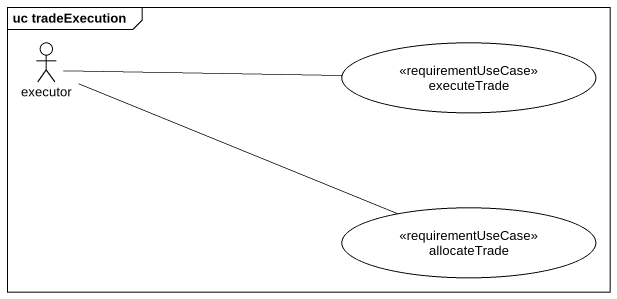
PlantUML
@startuml
mainframe uc tradeExecution
actor executor
usecase executeTrade <<requirementUseCase>>
usecase allocateTrade <<requirementUseCase>>
executor -right- executeTrade
executor -right- allocateTrade
@enduml
